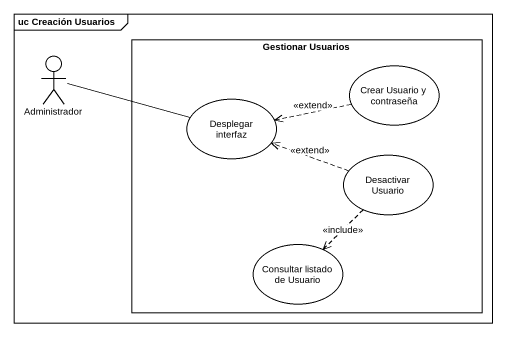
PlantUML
@startuml
mainframe uc Creación Usuarios
actor Administrador
rectangle "Gestionar Usuarios" as Gestionar_Usuarios {
  usecase "Crear Usuario y contraseña" as Crear_Usuario_y_contraseña
  usecase "Desplegar interfaz" as Desplegar_interfaz
  usecase "Desactivar Usuario" as Desactivar_Usuario
  usecase "Consultar listado de Usuario" as Consultar_listado_de_Usuario
}
Crear_Usuario_y_contraseña .left.> Desplegar_interfaz : <<extend>>
Desplegar_interfaz -left- Administrador
Desactivar_Usuario .left.> Desplegar_interfaz : <<extend>>
Desactivar_Usuario ..> Consultar_listado_de_Usuario : <<include>>
@enduml
